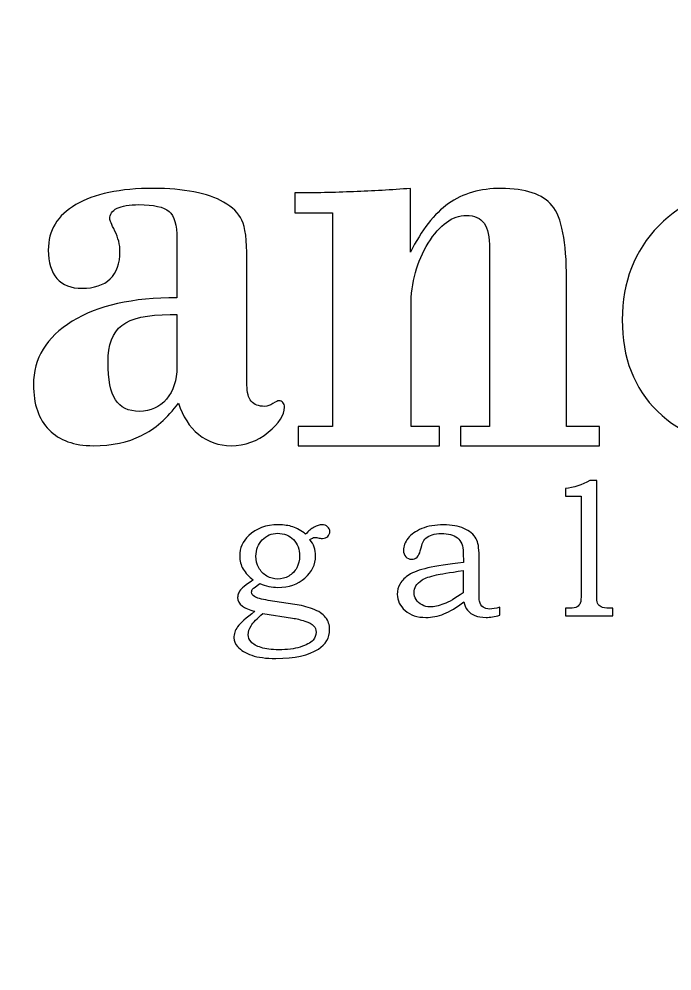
# Model space of a CAD drawing. Header units: millimetres. Extents: x -467 to 235, y 31 to 232.
# Drawn here: x 214.92 to 221.51, y 40.53 to 50.15 of the extents above; entities that cross this region are included whole.
import ezdxf

# ---------------------------------------------------------------- set-up
doc = ezdxf.new("R2010")
doc.units = ezdxf.units.MM
doc.header["$MEASUREMENT"] = 0
doc.layers.add('Layer 1', color=7, linetype='Continuous')

msp = doc.modelspace()

# ---------------------------------------------------------------- linework, layer by layer
at = {"layer": 'Layer 1', "color": 250, "lineweight": 18}
msp.add_open_spline([(198.3895, 70.7186), (198.3895, 70.7186), (232.1895, 70.7186), (232.1895, 70.7186), (233.8418, 70.7186), (235.1895, 69.3709), (235.1895, 67.7186), (235.1895, 67.7186), (235.1895, 33.9186), (235.1895, 33.9186), (235.1895, 32.2663), (233.8418, 30.9186), (232.1895, 30.9186), (232.1895, 30.9186), (198.3895, 30.9186), (198.3895, 30.9186), (196.7372, 30.9186), (195.3895, 32.2663), (195.3895, 33.9186), (195.3895, 33.9186), (195.3895, 67.7186), (195.3895, 67.7186), (195.3895, 69.3709), (196.7372, 70.7186), (198.3895, 70.7186)], degree=3, knots=[0, 0, 0, 0, 0.125, 0.125, 0.125, 0.25, 0.25, 0.25, 0.375, 0.375, 0.375, 0.5, 0.5, 0.5, 0.625, 0.625, 0.625, 0.75, 0.75, 0.75, 0.875, 0.875, 0.875, 1, 1, 1, 1], dxfattribs=at)
at = {"layer": 'Layer 1', "color": 250}
for points, knots in [([(216.5304, 46.2667), (216.4154, 46.1164), (216.2907, 46.0071), (216.1546, 45.9398), (216.0194, 45.8715), (215.8564, 45.8379), (215.6675, 45.8379), (215.4748, 45.8379), (215.3263, 45.8914), (215.2208, 45.9976), (215.1163, 46.1048), (215.0636, 46.2572), (215.0636, 46.4538), (215.0636, 46.7208), (215.1939, 46.9342), (215.4538, 47.094), (215.7145, 47.2527), (216.0674, 47.3326), (216.5131, 47.3326), (216.5131, 47.3326), (216.5131, 47.9296), (216.5131, 47.9296), (216.5131, 48.0673), (216.4863, 48.1588), (216.4336, 48.2039), (216.3799, 48.2492), (216.2783, 48.2723), (216.1287, 48.2723), (216.0319, 48.2723), (215.958, 48.2596), (215.9082, 48.2355), (215.8583, 48.2102), (215.8344, 48.1746), (215.8344, 48.1272), (215.8344, 48.1146), (215.8516, 48.0747), (215.8861, 48.0053), (215.9207, 47.937), (215.9379, 47.8676), (215.9379, 47.7972), (215.9379, 47.6784), (215.9043, 47.587), (215.8382, 47.5228), (215.772, 47.4587), (215.6772, 47.4272), (215.5535, 47.4272), (215.4442, 47.4272), (215.3608, 47.4598), (215.3013, 47.526), (215.2428, 47.5922), (215.2131, 47.6879), (215.2131, 47.8129), (215.2131, 48.0106), (215.3061, 48.164), (215.4912, 48.2723), (215.6762, 48.3816), (215.9389, 48.4362), (216.2773, 48.4362), (216.4269, 48.4362), (216.5631, 48.4247), (216.6848, 48.4005), (216.8066, 48.3774), (216.9063, 48.3427), (216.9849, 48.2975), (217.0731, 48.2481), (217.1344, 48.1872), (217.1689, 48.1156), (217.2035, 48.0432), (217.2207, 47.9128), (217.2207, 47.7236), (217.2207, 47.7236), (217.2207, 46.4496), (217.2207, 46.4496), (217.2207, 46.375), (217.2351, 46.3203), (217.2639, 46.2867), (217.2936, 46.252), (217.3386, 46.2352), (217.401, 46.2352), (217.4268, 46.2352), (217.4547, 46.2446), (217.4834, 46.2635), (217.5131, 46.2825), (217.5333, 46.292), (217.5438, 46.292), (217.5592, 46.292), (217.5726, 46.2857), (217.5831, 46.273), (217.5947, 46.2604), (217.6004, 46.2457), (217.6004, 46.2268), (217.6004, 46.149), (217.5457, 46.0639), (217.4364, 45.9734), (217.3262, 45.883), (217.2015, 45.8379), (217.0606, 45.8379), (216.935, 45.8379), (216.8257, 45.8757), (216.7327, 45.9524), (216.6387, 46.0281), (216.5716, 46.1332), (216.5304, 46.2667)], [0, 0, 0, 0, 0.029412, 0.029412, 0.029412, 0.058824, 0.058824, 0.058824, 0.088235, 0.088235, 0.088235, 0.117647, 0.117647, 0.117647, 0.147059, 0.147059, 0.147059, 0.176471, 0.176471, 0.176471, 0.205882, 0.205882, 0.205882, 0.235294, 0.235294, 0.235294, 0.264706, 0.264706, 0.264706, 0.294118, 0.294118, 0.294118, 0.323529, 0.323529, 0.323529, 0.352941, 0.352941, 0.352941, 0.382353, 0.382353, 0.382353, 0.411765, 0.411765, 0.411765, 0.441176, 0.441176, 0.441176, 0.470588, 0.470588, 0.470588, 0.5, 0.5, 0.5, 0.529412, 0.529412, 0.529412, 0.558824, 0.558824, 0.558824, 0.588235, 0.588235, 0.588235, 0.617647, 0.617647, 0.617647, 0.647059, 0.647059, 0.647059, 0.676471, 0.676471, 0.676471, 0.705882, 0.705882, 0.705882, 0.735294, 0.735294, 0.735294, 0.764706, 0.764706, 0.764706, 0.794118, 0.794118, 0.794118, 0.823529, 0.823529, 0.823529, 0.852941, 0.852941, 0.852941, 0.882353, 0.882353, 0.882353, 0.911765, 0.911765, 0.911765, 0.941176, 0.941176, 0.941176, 0.970588, 0.970588, 0.970588, 1, 1, 1, 1]), ([(217.7394, 46.0327), (217.7394, 46.0327), (218.0846, 46.0327), (218.0846, 46.0327), (218.0846, 46.0327), (218.0846, 48.1894), (218.0846, 48.1894), (218.0846, 48.1894), (217.7049, 48.1894), (217.7049, 48.1894), (217.7049, 48.1894), (217.7049, 48.3908), (217.7049, 48.3908), (217.9072, 48.3908), (218.1047, 48.3951), (218.2974, 48.4027), (218.4901, 48.4103), (218.6818, 48.4211), (218.8726, 48.4362), (218.8726, 48.4362), (218.8726, 47.7921), (218.8726, 47.7921), (218.9829, 48.0162), (219.1113, 48.1797), (219.2561, 48.2825), (219.4009, 48.3854), (219.5792, 48.4362), (219.7883, 48.4362), (220.0356, 48.4362), (220.2081, 48.3778), (220.3041, 48.2619), (220.4008, 48.145), (220.4488, 47.8981), (220.4488, 47.5203), (220.4488, 47.5203), (220.4488, 46.0327), (220.4488, 46.0327), (220.4488, 46.0327), (220.7824, 46.0327), (220.7824, 46.0327), (220.7824, 46.0327), (220.7824, 45.8379), (220.7824, 45.8379), (220.7824, 45.8379), (219.3789, 45.8379), (219.3789, 45.8379), (219.3789, 45.8379), (219.3789, 46.0327), (219.3789, 46.0327), (219.3789, 46.0327), (219.6722, 46.0327), (219.6722, 46.0327), (219.6722, 46.0327), (219.6722, 47.8278), (219.6722, 47.8278), (219.6722, 47.9458), (219.654, 48.0314), (219.6166, 48.0844), (219.5792, 48.1374), (219.5188, 48.1634), (219.4364, 48.1634), (219.2964, 48.1634), (219.1679, 48.0703), (219.0519, 47.8841), (218.9359, 47.6979), (218.8784, 47.4857), (218.8784, 47.2475), (218.8784, 47.2475), (218.8784, 46.0327), (218.8784, 46.0327), (218.8784, 46.0327), (219.166, 46.0327), (219.166, 46.0327), (219.166, 46.0327), (219.166, 45.8379), (219.166, 45.8379), (219.166, 45.8379), (217.7394, 45.8379), (217.7394, 45.8379), (217.7394, 45.8379), (217.7394, 46.0327), (217.7394, 46.0327)], [0, 0, 0, 0, 0.037037, 0.037037, 0.037037, 0.074074, 0.074074, 0.074074, 0.111111, 0.111111, 0.111111, 0.148148, 0.148148, 0.148148, 0.185185, 0.185185, 0.185185, 0.222222, 0.222222, 0.222222, 0.259259, 0.259259, 0.259259, 0.296296, 0.296296, 0.296296, 0.333333, 0.333333, 0.333333, 0.37037, 0.37037, 0.37037, 0.407407, 0.407407, 0.407407, 0.444444, 0.444444, 0.444444, 0.481481, 0.481481, 0.481481, 0.518519, 0.518519, 0.518519, 0.555556, 0.555556, 0.555556, 0.592593, 0.592593, 0.592593, 0.62963, 0.62963, 0.62963, 0.666667, 0.666667, 0.666667, 0.703704, 0.703704, 0.703704, 0.740741, 0.740741, 0.740741, 0.777778, 0.777778, 0.777778, 0.814815, 0.814815, 0.814815, 0.851852, 0.851852, 0.851852, 0.888889, 0.888889, 0.888889, 0.925926, 0.925926, 0.925926, 0.962963, 0.962963, 0.962963, 1, 1, 1, 1]), ([(223.3241, 46.7375), (223.3241, 46.7375), (223.4564, 46.6882), (223.4564, 46.6882), (223.3605, 46.3999), (223.2205, 46.186), (223.0364, 46.0465), (222.8514, 45.907), (222.6146, 45.8379), (222.3241, 45.8379), (221.9253, 45.8379), (221.606, 45.9532), (221.3683, 46.1849), (221.1305, 46.4167), (221.0116, 46.725), (221.0116, 47.1098), (221.0116, 47.4904), (221.1343, 47.8071), (221.3807, 48.0588), (221.6271, 48.3104), (221.9378, 48.4362), (222.3126, 48.4362), (222.6568, 48.4362), (222.9291, 48.3325), (223.1285, 48.1238), (223.3279, 47.9161), (223.4276, 47.632), (223.4276, 47.2712), (223.4276, 47.2712), (223.4276, 47.2409), (223.4276, 47.2409), (223.4276, 47.2409), (221.9204, 47.2409), (221.9204, 47.2409), (221.9204, 47.2409), (221.9204, 46.6233), (221.9204, 46.6233), (221.9204, 46.3831), (221.955, 46.2185), (222.0231, 46.1293), (222.0911, 46.0402), (222.21, 45.9952), (222.3807, 45.9952), (222.6108, 45.9952), (222.8044, 46.057), (222.9617, 46.1818), (223.1189, 46.3055), (223.2397, 46.4911), (223.3241, 46.7375)], [0, 0, 0, 0, 0.0625, 0.0625, 0.0625, 0.125, 0.125, 0.125, 0.1875, 0.1875, 0.1875, 0.25, 0.25, 0.25, 0.3125, 0.3125, 0.3125, 0.375, 0.375, 0.375, 0.4375, 0.4375, 0.4375, 0.5, 0.5, 0.5, 0.5625, 0.5625, 0.5625, 0.625, 0.625, 0.625, 0.6875, 0.6875, 0.6875, 0.75, 0.75, 0.75, 0.8125, 0.8125, 0.8125, 0.875, 0.875, 0.875, 0.9375, 0.9375, 0.9375, 1, 1, 1, 1]), ([(216.5131, 47.1623), (216.5131, 47.1623), (216.446, 47.1623), (216.446, 47.1623), (216.214, 47.1623), (216.051, 47.1255), (215.9571, 47.0529), (215.8641, 46.9805), (215.8171, 46.8574), (215.8171, 46.683), (215.8171, 46.5042), (215.8421, 46.3771), (215.8919, 46.3003), (215.9408, 46.2236), (216.0223, 46.1847), (216.1345, 46.1847), (216.2466, 46.1847), (216.3377, 46.2257), (216.4077, 46.3077), (216.4777, 46.3897), (216.5131, 46.499), (216.5131, 46.6336), (216.5131, 46.6336), (216.5131, 47.1623), (216.5131, 47.1623)], [0, 0, 0, 0, 0.125, 0.125, 0.125, 0.25, 0.25, 0.25, 0.375, 0.375, 0.375, 0.5, 0.5, 0.5, 0.625, 0.625, 0.625, 0.75, 0.75, 0.75, 0.875, 0.875, 0.875, 1, 1, 1, 1]), ([(220.4372, 45.3286), (220.4372, 45.3286), (220.4372, 45.4069), (220.4372, 45.4069), (220.5218, 45.4132), (220.6045, 45.4393), (220.685, 45.4851), (220.685, 45.4851), (220.754, 45.4851), (220.754, 45.4851), (220.754, 45.4851), (220.754, 44.338), (220.754, 44.338), (220.754, 44.2896), (220.7572, 44.2594), (220.7632, 44.247), (220.7715, 44.2295), (220.7833, 44.2168), (220.7989, 44.2088), (220.8144, 44.2009), (220.844, 44.1968), (220.8882, 44.1968), (220.8882, 44.1968), (220.9181, 44.1968), (220.9181, 44.1968), (220.9181, 44.1968), (220.9181, 44.1185), (220.9181, 44.1185), (220.9181, 44.1185), (220.4372, 44.1185), (220.4372, 44.1185), (220.4372, 44.1185), (220.4372, 44.1968), (220.4372, 44.1968), (220.4372, 44.1968), (220.4858, 44.1968), (220.4858, 44.1968), (220.5167, 44.1968), (220.5396, 44.2015), (220.5549, 44.2108), (220.5701, 44.22), (220.5809, 44.2327), (220.5876, 44.2489), (220.5943, 44.2648), (220.5975, 44.2973), (220.5975, 44.3456), (220.5975, 44.3456), (220.5975, 45.3286), (220.5975, 45.3286), (220.5975, 45.3286), (220.4372, 45.3286), (220.4372, 45.3286)], [0, 0, 0, 0, 0.058824, 0.058824, 0.058824, 0.117647, 0.117647, 0.117647, 0.176471, 0.176471, 0.176471, 0.235294, 0.235294, 0.235294, 0.294118, 0.294118, 0.294118, 0.352941, 0.352941, 0.352941, 0.411765, 0.411765, 0.411765, 0.470588, 0.470588, 0.470588, 0.529412, 0.529412, 0.529412, 0.588235, 0.588235, 0.588235, 0.647059, 0.647059, 0.647059, 0.705882, 0.705882, 0.705882, 0.764706, 0.764706, 0.764706, 0.823529, 0.823529, 0.823529, 0.882353, 0.882353, 0.882353, 0.941176, 0.941176, 0.941176, 1, 1, 1, 1]), ([(217.8133, 44.9434), (217.8413, 44.9758), (217.8699, 45), (217.8986, 45.0153), (217.9275, 45.0309), (217.9542, 45.0385), (217.9784, 45.0385), (218.0007, 45.0385), (218.0194, 45.0318), (218.0347, 45.0188), (218.05, 45.0057), (218.0576, 44.9895), (218.0576, 44.9707), (218.0576, 44.951), (218.0506, 44.9348), (218.0369, 44.9211), (218.0233, 44.9077), (218.0061, 44.9011), (217.9848, 44.9011), (217.9762, 44.9011), (217.9644, 44.9023), (217.9495, 44.9049), (217.932, 44.9087), (217.9173, 44.9106), (217.9056, 44.9106), (217.89, 44.9106), (217.8737, 44.9036), (217.8569, 44.8893), (217.8954, 44.8425), (217.9145, 44.7875), (217.9145, 44.7245), (217.9145, 44.6386), (217.8785, 44.5642), (217.8063, 44.5012), (217.7344, 44.4382), (217.6431, 44.4067), (217.5334, 44.4067), (217.4723, 44.4067), (217.4112, 44.4198), (217.3495, 44.4455), (217.3091, 44.4166), (217.2859, 44.3984), (217.2805, 44.3918), (217.2719, 44.3813), (217.2674, 44.3701), (217.2674, 44.3584), (217.2674, 44.3405), (217.2766, 44.3259), (217.2954, 44.3141), (217.3189, 44.2986), (217.3657, 44.2858), (217.4351, 44.2753), (217.4351, 44.2753), (217.7045, 44.2352), (217.7045, 44.2352), (217.764, 44.226), (217.8241, 44.2104), (217.8842, 44.1888), (217.9444, 44.1669), (217.9883, 44.1389), (218.0153, 44.1042), (218.0423, 44.0692), (218.0557, 44.0278), (218.0557, 43.9795), (218.0557, 43.8974), (218.0179, 43.8319), (217.9418, 43.7829), (217.8454, 43.7202), (217.7023, 43.689), (217.5127, 43.689), (217.4131, 43.689), (217.3323, 43.6995), (217.27, 43.7205), (217.2079, 43.7418), (217.1596, 43.7714), (217.1252, 43.8099), (217.1004, 43.8379), (217.088, 43.8669), (217.088, 43.8965), (217.088, 43.9349), (217.1007, 43.9725), (217.1259, 44.0091), (217.151, 44.0457), (217.2095, 44.0978), (217.3011, 44.1653), (217.2423, 44.1802), (217.2, 44.1977), (217.1745, 44.2174), (217.1424, 44.2429), (217.1262, 44.2715), (217.1262, 44.304), (217.1262, 44.3199), (217.129, 44.3348), (217.1351, 44.3488), (217.1408, 44.3628), (217.1507, 44.3768), (217.164, 44.3908), (217.1774, 44.4045), (217.2016, 44.4239), (217.2372, 44.4487), (217.2595, 44.4643), (217.2754, 44.4757), (217.2846, 44.4831), (217.2391, 44.5155), (217.2047, 44.5518), (217.1818, 44.5919), (217.1586, 44.6316), (217.1472, 44.6758), (217.1472, 44.7236), (217.1472, 44.8025), (217.1777, 44.8715), (217.2385, 44.9303), (217.3126, 45.0025), (217.4125, 45.0385), (217.5381, 45.0385), (217.5941, 45.0385), (217.6431, 45.0315), (217.6848, 45.0178), (217.7265, 45.0038), (217.7694, 44.979), (217.8133, 44.9434)], [0, 0, 0, 0, 0.025, 0.025, 0.025, 0.05, 0.05, 0.05, 0.075, 0.075, 0.075, 0.1, 0.1, 0.1, 0.125, 0.125, 0.125, 0.15, 0.15, 0.15, 0.175, 0.175, 0.175, 0.2, 0.2, 0.2, 0.225, 0.225, 0.225, 0.25, 0.25, 0.25, 0.275, 0.275, 0.275, 0.3, 0.3, 0.3, 0.325, 0.325, 0.325, 0.35, 0.35, 0.35, 0.375, 0.375, 0.375, 0.4, 0.4, 0.4, 0.425, 0.425, 0.425, 0.45, 0.45, 0.45, 0.475, 0.475, 0.475, 0.5, 0.5, 0.5, 0.525, 0.525, 0.525, 0.55, 0.55, 0.55, 0.575, 0.575, 0.575, 0.6, 0.6, 0.6, 0.625, 0.625, 0.625, 0.65, 0.65, 0.65, 0.675, 0.675, 0.675, 0.7, 0.7, 0.7, 0.725, 0.725, 0.725, 0.75, 0.75, 0.75, 0.775, 0.775, 0.775, 0.8, 0.8, 0.8, 0.825, 0.825, 0.825, 0.85, 0.85, 0.85, 0.875, 0.875, 0.875, 0.9, 0.9, 0.9, 0.925, 0.925, 0.925, 0.95, 0.95, 0.95, 0.975, 0.975, 0.975, 1, 1, 1, 1]), ([(219.4065, 44.6568), (219.4065, 44.6568), (219.4049, 44.7586), (219.4049, 44.7586), (219.4049, 44.8276), (219.3855, 44.8769), (219.347, 44.9065), (219.3085, 44.9361), (219.2538, 44.9507), (219.1835, 44.9507), (219.1488, 44.9507), (219.1183, 44.9466), (219.0922, 44.9383), (219.0658, 44.9297), (219.0448, 44.9182), (219.0292, 44.9036), (219.0133, 44.889), (219.0015, 44.8724), (218.9939, 44.854), (218.991, 44.847), (218.9834, 44.8209), (218.9716, 44.7748), (218.9573, 44.7191), (218.9283, 44.6911), (218.8848, 44.6911), (218.8599, 44.6911), (218.8399, 44.6994), (218.8246, 44.7156), (218.8094, 44.7321), (218.8017, 44.7544), (218.8017, 44.7821), (218.8017, 44.8231), (218.817, 44.8632), (218.8475, 44.9023), (218.8778, 44.9418), (218.9242, 44.9742), (218.9869, 45), (219.0492, 45.0258), (219.123, 45.0385), (219.2083, 45.0385), (219.2878, 45.0385), (219.3559, 45.0264), (219.4122, 45.0019), (219.4688, 44.9774), (219.5105, 44.9421), (219.5372, 44.8963), (219.556, 44.8648), (219.5652, 44.8072), (219.5652, 44.7239), (219.5652, 44.7239), (219.5652, 44.3663), (219.5652, 44.3663), (219.5652, 44.3157), (219.5668, 44.2826), (219.57, 44.2671), (219.5767, 44.2403), (219.5887, 44.2206), (219.6059, 44.2073), (219.6228, 44.1939), (219.6451, 44.1872), (219.6724, 44.1872), (219.701, 44.1872), (219.7354, 44.1936), (219.7752, 44.2066), (219.7752, 44.2066), (219.7752, 44.1255), (219.7752, 44.1255), (219.7233, 44.1105), (219.6772, 44.1032), (219.6358, 44.1032), (219.5916, 44.1032), (219.5544, 44.1093), (219.5242, 44.1217), (219.4939, 44.1341), (219.4691, 44.1522), (219.45, 44.1761), (219.4306, 44.1999), (219.4182, 44.2286), (219.4125, 44.2613), (219.3381, 44.2031), (219.2706, 44.1621), (219.2102, 44.1385), (219.1501, 44.115), (219.089, 44.1032), (219.0276, 44.1032), (218.942, 44.1032), (218.8723, 44.1265), (218.8189, 44.1729), (218.7655, 44.2193), (218.7387, 44.2737), (218.7387, 44.3364), (218.7387, 44.3743), (218.7486, 44.4099), (218.7683, 44.4439), (218.788, 44.478), (218.818, 44.5082), (218.858, 44.5343), (218.8984, 44.56), (218.9617, 44.583), (219.0476, 44.603), (219.1338, 44.6227), (219.2535, 44.6405), (219.4065, 44.6568)], [0, 0, 0, 0, 0.029412, 0.029412, 0.029412, 0.058824, 0.058824, 0.058824, 0.088235, 0.088235, 0.088235, 0.117647, 0.117647, 0.117647, 0.147059, 0.147059, 0.147059, 0.176471, 0.176471, 0.176471, 0.205882, 0.205882, 0.205882, 0.235294, 0.235294, 0.235294, 0.264706, 0.264706, 0.264706, 0.294118, 0.294118, 0.294118, 0.323529, 0.323529, 0.323529, 0.352941, 0.352941, 0.352941, 0.382353, 0.382353, 0.382353, 0.411765, 0.411765, 0.411765, 0.441176, 0.441176, 0.441176, 0.470588, 0.470588, 0.470588, 0.5, 0.5, 0.5, 0.529412, 0.529412, 0.529412, 0.558824, 0.558824, 0.558824, 0.588235, 0.588235, 0.588235, 0.617647, 0.617647, 0.617647, 0.647059, 0.647059, 0.647059, 0.676471, 0.676471, 0.676471, 0.705882, 0.705882, 0.705882, 0.735294, 0.735294, 0.735294, 0.764706, 0.764706, 0.764706, 0.794118, 0.794118, 0.794118, 0.823529, 0.823529, 0.823529, 0.852941, 0.852941, 0.852941, 0.882353, 0.882353, 0.882353, 0.911765, 0.911765, 0.911765, 0.941176, 0.941176, 0.941176, 0.970588, 0.970588, 0.970588, 1, 1, 1, 1]), ([(217.5299, 44.9526), (217.4688, 44.9526), (217.4172, 44.9307), (217.3749, 44.8864), (217.3326, 44.8422), (217.3113, 44.7875), (217.3113, 44.7223), (217.3113, 44.6787), (217.3209, 44.6393), (217.3403, 44.6039), (217.3597, 44.569), (217.3867, 44.5413), (217.4217, 44.5209), (217.4564, 44.5009), (217.4933, 44.4907), (217.5318, 44.4907), (217.5703, 44.4907), (217.6072, 44.5009), (217.6425, 44.5216), (217.6778, 44.5419), (217.7048, 44.5696), (217.7236, 44.6046), (217.7427, 44.6393), (217.7522, 44.6787), (217.7522, 44.7223), (217.7522, 44.7907), (217.7315, 44.846), (217.6902, 44.8887), (217.6488, 44.9313), (217.5954, 44.9526), (217.5299, 44.9526)], [0, 0, 0, 0, 0.1, 0.1, 0.1, 0.2, 0.2, 0.2, 0.3, 0.3, 0.3, 0.4, 0.4, 0.4, 0.5, 0.5, 0.5, 0.6, 0.6, 0.6, 0.7, 0.7, 0.7, 0.8, 0.8, 0.8, 0.9, 0.9, 0.9, 1, 1, 1, 1]), ([(219.4058, 44.5766), (219.2608, 44.5556), (219.1711, 44.541), (219.1367, 44.533), (219.0683, 44.5174), (219.0196, 44.5002), (218.9904, 44.4818), (218.9608, 44.463), (218.9398, 44.443), (218.9274, 44.4217), (218.915, 44.4004), (218.9086, 44.3774), (218.9086, 44.3533), (218.9086, 44.3291), (218.9156, 44.3059), (218.9296, 44.2833), (218.9436, 44.2604), (218.9636, 44.2426), (218.9891, 44.2295), (219.0149, 44.2165), (219.0419, 44.2101), (219.0709, 44.2101), (219.1113, 44.2101), (219.1574, 44.2197), (219.2086, 44.2391), (219.2598, 44.2582), (219.3253, 44.2957), (219.4055, 44.3514), (219.4055, 44.3514), (219.4058, 44.5766), (219.4058, 44.5766)], [0, 0, 0, 0, 0.1, 0.1, 0.1, 0.2, 0.2, 0.2, 0.3, 0.3, 0.3, 0.4, 0.4, 0.4, 0.5, 0.5, 0.5, 0.6, 0.6, 0.6, 0.7, 0.7, 0.7, 0.8, 0.8, 0.8, 0.9, 0.9, 0.9, 1, 1, 1, 1]), ([(217.3816, 44.1439), (217.3218, 44.0931), (217.282, 44.0517), (217.2623, 44.0199), (217.2429, 43.9884), (217.2331, 43.9579), (217.2331, 43.9286), (217.2331, 43.9038), (217.2429, 43.8799), (217.2623, 43.8564), (217.282, 43.8331), (217.3154, 43.8141), (217.3628, 43.7991), (217.4102, 43.7842), (217.4694, 43.7768), (217.541, 43.7768), (217.6259, 43.7768), (217.6985, 43.7861), (217.7592, 43.8042), (217.8197, 43.8227), (217.8632, 43.8462), (217.8893, 43.8745), (217.9087, 43.8971), (217.9183, 43.9235), (217.9183, 43.9537), (217.9183, 43.9798), (217.9103, 44.0021), (217.8944, 44.0199), (217.8785, 44.038), (217.8486, 44.0536), (217.8047, 44.067), (217.7611, 44.0803), (217.7201, 44.0902), (217.6822, 44.0965), (217.6822, 44.0965), (217.3816, 44.1439), (217.3816, 44.1439)], [0, 0, 0, 0, 0.083333, 0.083333, 0.083333, 0.166667, 0.166667, 0.166667, 0.25, 0.25, 0.25, 0.333333, 0.333333, 0.333333, 0.416667, 0.416667, 0.416667, 0.5, 0.5, 0.5, 0.583333, 0.583333, 0.583333, 0.666667, 0.666667, 0.666667, 0.75, 0.75, 0.75, 0.833333, 0.833333, 0.833333, 0.916667, 0.916667, 0.916667, 1, 1, 1, 1])]:
    msp.add_open_spline(points, degree=3, knots=knots, dxfattribs=at)

doc.saveas('drawing.dxf')
